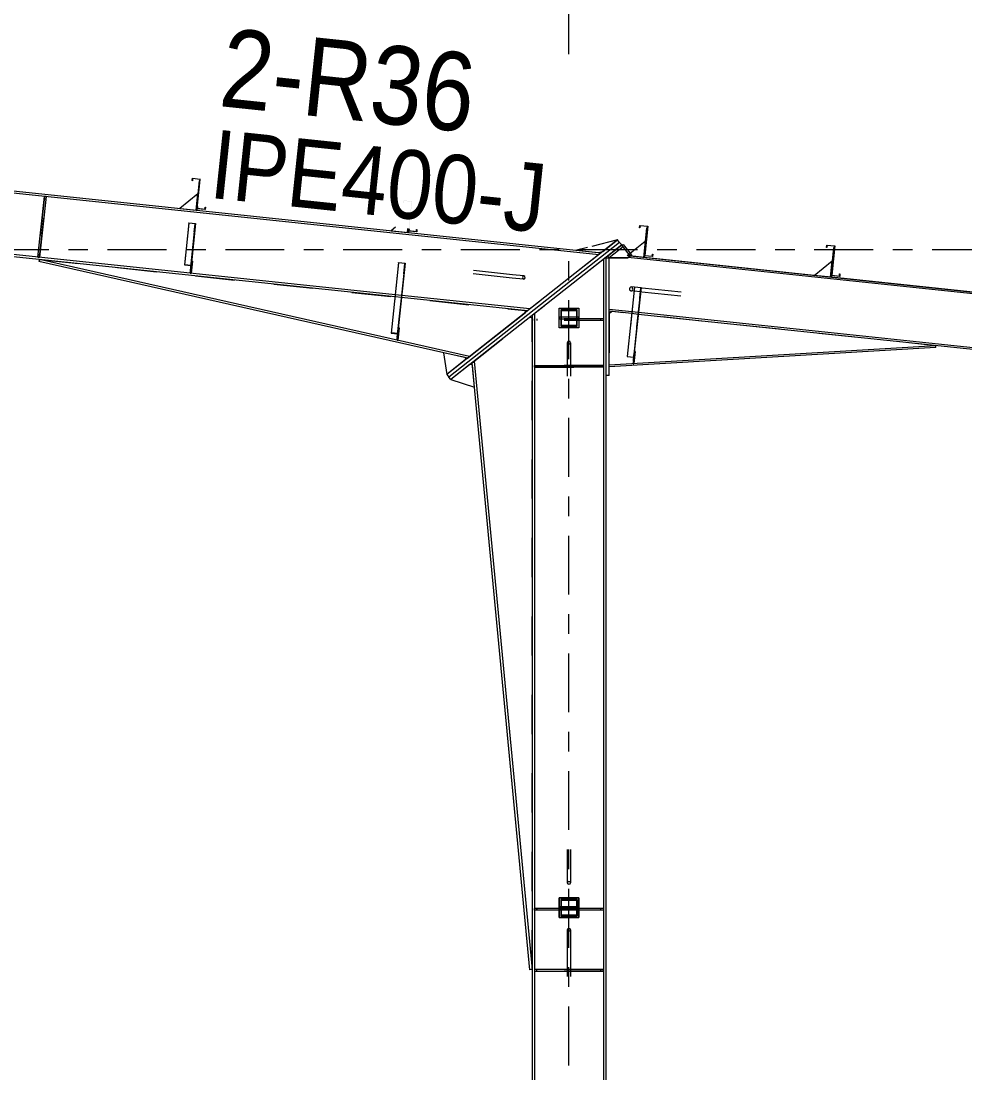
# Model space of a CAD drawing. Header units: millimetres. Extents: x -94 to 729, y -75 to 499.
# Drawn here: x 355.1 to 403.2, y 391.5 to 445.1 of the extents above; entities that cross this region are included whole.
import ezdxf

# ---------------------------------------------------------------- set-up
doc = ezdxf.new("R2010")
doc.units = ezdxf.units.MM
for name, pattern in [('XKITLINE00', [0]), ('XKITLINE02', [4, 2, -2]), ('XKITLINE03', [6, 3, -1, 1, -1])]:
    doc.linetypes.add(name, pattern=pattern)
for name, color, linetype, lineweight in [('Part', 2, 'Continuous', 0), ('PartMark', 7, 'Continuous', 0), ('S-grid', 1, 'Continuous', 0)]:
    doc.layers.add(name, color=color, linetype=linetype, lineweight=lineweight)
doc.styles.add('ARIAL', font='ARIAL.TTF')

# ---------------------------------------------------------------- blocks, each defined once
blk = doc.blocks.new('*A483')
at = {"layer": 'Part'}
blk.add_hatch(color=3, dxfattribs=at).paths.add_polyline_path([(374.327, 432.783), (374.33, 432.81), (374.662, 432.775), (374.604, 432.227), (374.587, 432.229), (374.642, 432.75)], flags=17)
blk = doc.blocks.new('*A484')
at = {"layer": 'Part'}
blk.add_hatch(color=3, dxfattribs=at).paths.add_polyline_path([(363.647, 434.801), (363.649, 434.822), (363.98, 434.787), (363.936, 434.367), (363.919, 434.368), (363.962, 434.767)], flags=17)
blk = doc.blocks.new('*A485')
at = {"layer": 'Part'}
blk.add_hatch(color=3, dxfattribs=at).paths.add_polyline_path([(386.347, 431.54), (386.349, 431.567), (386.681, 431.532), (386.623, 430.988), (386.607, 430.99), (386.661, 431.507)], flags=17)
blk = doc.blocks.new('*A508')
at = {"layer": 'Part'}
h = blk.add_hatch(color=3, dxfattribs=at)
h.paths.add_polyline_path([(382.586, 399.509), (382.586, 400.342), (383.42, 400.342), (383.42, 399.509)], flags=17)
h.paths.add_polyline_path([(382.62, 400.309), (382.62, 399.542), (383.386, 399.542), (383.386, 400.309)])
blk = doc.blocks.new('*A514')
at = {"layer": 'Part'}
blk.add_hatch(color=3, dxfattribs=at).paths.add_polyline_path([(396.782, 432.112), (396.794, 432.222), (396.809, 432.22), (396.796, 432.096), (396.381, 432.14), (396.539, 433.633), (396.154, 433.673), (396.143, 433.564), (396.128, 433.566), (396.141, 433.69), (396.555, 433.646), (396.398, 432.153)], flags=17)
blk = doc.blocks.new('*A515')
at = {"layer": 'Part'}
blk.add_hatch(color=3, dxfattribs=at).paths.add_polyline_path([(375.235, 434.385), (375.247, 434.494), (375.262, 434.493), (375.249, 434.369), (374.834, 434.412), (374.992, 435.906), (374.607, 435.946), (374.596, 435.837), (374.581, 435.838), (374.594, 435.963), (375.008, 435.919), (374.851, 434.426)], flags=17)
blk = doc.blocks.new('*A516')
at = {"layer": 'Part'}
blk.add_hatch(color=3, dxfattribs=at).paths.add_polyline_path([(375.235, 434.385), (375.247, 434.494), (375.262, 434.493), (375.249, 434.369), (374.834, 434.412), (374.992, 435.906), (374.607, 435.946), (374.596, 435.837), (374.581, 435.838), (374.594, 435.963), (375.008, 435.919), (374.851, 434.426)], flags=17)
blk = doc.blocks.new('*A517')
at = {"layer": 'Part'}
blk.add_hatch(color=3, dxfattribs=at).paths.add_polyline_path([(364.462, 435.521), (364.473, 435.631), (364.488, 435.629), (364.475, 435.505), (364.061, 435.549), (364.218, 437.042), (363.834, 437.083), (363.822, 436.973), (363.807, 436.975), (363.82, 437.099), (364.235, 437.055), (364.077, 435.562)], flags=17)
blk = doc.blocks.new('*A518')
at = {"layer": 'Part'}
blk.add_hatch(color=3, dxfattribs=at).paths.add_polyline_path([(364.462, 435.521), (364.473, 435.631), (364.488, 435.629), (364.475, 435.505), (364.061, 435.549), (364.218, 437.042), (363.834, 437.083), (363.822, 436.973), (363.807, 436.975), (363.82, 437.099), (364.235, 437.055), (364.077, 435.562)], flags=17)
blk = doc.blocks.new('*A519')
at = {"layer": 'Part'}
blk.add_hatch(color=3, dxfattribs=at).paths.add_polyline_path([(387.252, 433.118), (387.264, 433.227), (387.278, 433.225), (387.265, 433.101), (386.851, 433.145), (387.008, 434.638), (386.624, 434.679), (386.612, 434.569), (386.597, 434.571), (386.611, 434.695), (387.025, 434.652), (386.867, 433.158)], flags=17)
blk = doc.blocks.new('*A520')
at = {"layer": 'Part'}
blk.add_hatch(color=3, dxfattribs=at).paths.add_polyline_path([(387.252, 433.118), (387.264, 433.227), (387.278, 433.225), (387.265, 433.101), (386.851, 433.145), (387.008, 434.638), (386.624, 434.679), (386.612, 434.569), (386.597, 434.571), (386.611, 434.695), (387.025, 434.652), (386.867, 433.158)], flags=17)
blk = doc.blocks.new('*A523')
at = {"layer": 'Part'}
blk.add_hatch(color=3, dxfattribs=at).paths.add_polyline_path([(396.782, 432.112), (396.794, 432.222), (396.809, 432.22), (396.796, 432.096), (396.381, 432.14), (396.539, 433.633), (396.154, 433.673), (396.143, 433.564), (396.128, 433.566), (396.141, 433.69), (396.555, 433.646), (396.398, 432.153)], flags=17)
blk = doc.blocks.new('*A1759')
at = {"layer": 'S-grid', "color": 1, "linetype": 'XKITLINE03', "lineweight": 0}
blk.add_line((-54.497, 433.467), (464.656, 433.467), dxfattribs=at)
blk = doc.blocks.new('*A2106')
at = {"layer": 'Part', "color": 7, "linetype": 'XKITLINE02', "lineweight": 0}
for p, q in [((385.061, 430.317), (385.061, 433.041)), ((385.061, 433.041), (386.012, 433.041)), ((386.029, 433.055), (386.012, 433.041)), ((386.029, 433.055), (386.13, 433.137)), ((386.842, 433.062), (386.13, 433.137)), ((386.13, 433.137), (386.13, 433.137)), ((396.373, 432.057), (395.503, 432.148)), ((386.536, 430.161), (386.205, 430.196)), ((386.546, 430.252), (386.214, 430.287))]:
    blk.add_line(p, q, dxfattribs=at)
at = {"layer": 'Part', "color": 2, "linetype": 'XKITLINE00', "lineweight": 0}
for p, q in [((386.029, 433.055), (386.13, 433.137)), ((484.334, 422.687), (386.029, 433.055)), ((386.13, 433.137), (484.344, 422.778)), ((395.503, 432.148), (386.842, 433.062)), ((406.276, 431.012), (396.373, 432.057)), ((386.214, 430.287), (385.061, 430.409)), ((386.205, 430.196), (385.061, 430.317)), ((484.038, 419.877), (386.536, 430.161)), ((484.048, 419.968), (386.546, 430.252))]:
    blk.add_line(p, q, dxfattribs=at)
blk = doc.blocks.new('*A2141')
at = {"layer": 'S-grid', "color": 1, "linetype": 'XKITLINE03', "lineweight": 0}
for p, q in [((383.003, 443.422), (383.003, 475.187)), ((383.003, 337.879), (383.003, 433.668))]:
    blk.add_line(p, q, dxfattribs=at)
blk = doc.blocks.new('*A2143')
at = {"layer": 'Part', "color": 2, "linetype": 'XKITLINE00', "lineweight": 0}
for p, q in [((384.519, 433.198), (285.54, 443.638)), ((285.551, 443.746), (384.641, 433.294)), ((374.156, 431.157), (288.299, 440.213)), ((374.144, 431.049), (288.287, 440.105)), ((381.012, 430.434), (374.487, 431.122)), ((380.891, 430.338), (374.476, 431.014))]:
    blk.add_line(p, q, dxfattribs=at)
at = {"layer": 'Part', "color": 7, "linetype": 'XKITLINE02', "lineweight": 0}
for p, q in [((384.641, 433.294), (380.891, 430.338)), ((374.487, 431.122), (374.156, 431.157)), ((374.476, 431.014), (374.144, 431.049))]:
    blk.add_line(p, q, dxfattribs=at)
blk = doc.blocks.new('*A2144')
at = {"layer": 'Part', "color": 7, "linetype": 'XKITLINE02', "lineweight": 0}
for p, q in [((384.878, 433.057), (381.128, 430.101)), ((381.245, 399.884), (381.245, 399.8)), ((384.761, 399.884), (384.761, 399.8))]:
    blk.add_line(p, q, dxfattribs=at)
at = {"layer": 'Part', "color": 2, "linetype": 'XKITLINE00', "lineweight": 0}
for p, q in [((384.761, 432.965), (384.761, 399.884)), ((384.878, 433.057), (384.878, 358.425)), ((381.128, 430.101), (381.128, 358.425)), ((381.245, 430.193), (381.245, 399.884)), ((381.245, 399.8), (381.245, 358.425)), ((384.761, 399.8), (384.761, 358.425))]:
    blk.add_line(p, q, dxfattribs=at)
blk = doc.blocks.new('*A2145')
at = {"layer": 'Part', "color": 7, "linetype": 'XKITLINE02', "lineweight": 0}
for p, q in [((378.074, 427.693), (381.031, 430.024)), ((381.031, 430.024), (381.128, 429.978)), ((381.128, 396.767), (381.128, 429.978)), ((381.128, 429.978), (381.128, 429.978)), ((381.128, 396.767), (381.128, 429.978)), ((381.128, 429.978), (381.128, 429.978))]:
    blk.add_line(p, q, dxfattribs=at)
at = {"layer": 'Part', "color": 2, "linetype": 'XKITLINE00', "lineweight": 0}
for p, q in [((381.128, 429.978), (381.031, 430.024)), ((381.012, 396.756), (378.074, 427.693)), ((378.183, 427.779), (381.128, 396.767)), ((381.128, 396.767), (381.012, 396.756))]:
    blk.add_line(p, q, dxfattribs=at)
blk = doc.blocks.new('*A2146')
at = {"layer": 'Part', "color": 7, "linetype": 'XKITLINE02', "lineweight": 0}
for p, q in [((384.761, 399.884), (381.245, 399.884)), ((381.245, 399.8), (381.245, 399.884)), ((384.761, 399.8), (381.245, 399.8)), ((381.37, 399.884), (381.37, 399.8)), ((384.636, 399.8), (384.636, 399.884)), ((384.761, 399.884), (384.761, 399.8))]:
    blk.add_line(p, q, dxfattribs=at)
blk = doc.blocks.new('*A2147')
at = {"layer": 'Part', "color": 7, "linetype": 'XKITLINE02', "lineweight": 0}
for p, q in [((382.503, 399.967), (382.503, 399.884)), ((383.503, 399.967), (382.503, 399.967)), ((382.503, 399.884), (383.503, 399.884)), ((383.503, 399.884), (383.503, 399.967))]:
    blk.add_line(p, q, dxfattribs=at)
blk = doc.blocks.new('*A2148')
at = {"layer": 'Part', "color": 7, "linetype": 'XKITLINE02', "lineweight": 0}
for p, q in [((382.503, 400.425), (383.503, 400.425)), ((382.503, 399.425), (382.503, 400.425)), ((383.503, 400.425), (383.503, 399.425)), ((383.503, 399.425), (382.503, 399.425))]:
    blk.add_line(p, q, dxfattribs=at)
blk = doc.blocks.new('*A2149')
at = {"layer": 'Part', "color": 7, "linetype": 'XKITLINE02', "lineweight": 0}
for p, q in [((383.42, 430.394), (382.586, 430.394)), ((382.586, 430.394), (382.586, 429.56)), ((382.62, 429.594), (382.62, 430.36)), ((382.62, 430.36), (383.386, 430.36)), ((383.386, 430.36), (383.386, 429.594)), ((383.42, 429.56), (383.42, 430.394)), ((382.586, 429.56), (383.42, 429.56)), ((383.386, 429.594), (382.62, 429.594))]:
    blk.add_line(p, q, dxfattribs=at)
blk = doc.blocks.new('*A2150')
at = {"layer": 'Part', "color": 2, "linetype": 'XKITLINE00', "lineweight": 0}
for p, q in [((385.182, 430.304), (385.061, 430.195)), ((401.694, 428.563), (385.061, 427.575)), ((401.699, 428.471), (385.061, 427.484)), ((401.699, 428.471), (401.694, 428.563))]:
    blk.add_line(p, q, dxfattribs=at)
at = {"layer": 'Part', "color": 7, "linetype": 'XKITLINE02', "lineweight": 0}
for p, q in [((385.061, 430.195), (385.061, 427.484)), ((401.694, 428.563), (385.182, 430.304))]:
    blk.add_line(p, q, dxfattribs=at)
blk = doc.blocks.new('*A2151')
at = {"layer": 'Part', "color": 2, "linetype": 'XKITLINE00', "lineweight": 0}
for p, q in [((356.029, 432.96), (356.005, 432.855)), ((377.836, 427.93), (356.005, 432.855)), ((377.946, 428.016), (356.029, 432.96)), ((377.946, 428.016), (380.793, 430.263)), ((380.767, 430.351), (380.794, 430.262)), ((380.793, 430.263), (380.767, 430.351)), ((380.794, 430.262), (380.793, 430.263))]:
    blk.add_line(p, q, dxfattribs=at)
at = {"layer": 'Part', "color": 7, "linetype": 'XKITLINE02', "lineweight": 0}
for p, q in [((356.029, 432.96), (380.767, 430.351)), ((377.836, 427.93), (380.794, 430.262))]:
    blk.add_line(p, q, dxfattribs=at)
blk = doc.blocks.new('*A2152')
at = {"layer": 'Part', "color": 2, "linetype": 'XKITLINE00', "lineweight": 0}
for p, q in [((374.805, 434.533), (374.784, 434.334)), ((374.834, 434.412), (374.826, 434.329))]:
    blk.add_line(p, q, dxfattribs=at)
at = {"layer": 'Part', "color": 7, "linetype": 'XKITLINE02', "lineweight": 0}
for p, q in [((374.826, 434.329), (374.784, 434.334)), ((374.834, 434.412), (374.847, 434.528))]:
    blk.add_line(p, q, dxfattribs=at)
blk = doc.blocks.new('*A2153')
at = {"layer": 'Part', "color": 2, "linetype": 'XKITLINE00', "lineweight": 0}
for p, q in [((374.355, 429.468), (374.289, 428.846)), ((374.313, 429.472), (374.355, 429.468)), ((374.248, 428.85), (374.292, 429.269)), ((374.289, 428.846), (374.248, 428.85))]:
    blk.add_line(p, q, dxfattribs=at)
at = {"layer": 'Part', "color": 7, "linetype": 'XKITLINE02', "lineweight": 0}
for p, q in [((374.292, 429.269), (374.313, 429.472)), ((374.261, 428.975), (374.302, 428.97))]:
    blk.add_line(p, q, dxfattribs=at)
blk = doc.blocks.new('*A2154')
at = {"layer": 'Part', "color": 2, "linetype": 'XKITLINE00', "lineweight": 0}
blk.add_line((374.175, 434.599), (373.955, 434.421), dxfattribs=at)
at = {"layer": 'Part', "color": 7, "linetype": 'XKITLINE02', "lineweight": 0}
for p, q in [((373.955, 434.421), (374.784, 434.334)), ((374.784, 434.334), (374.805, 434.533))]:
    blk.add_line(p, q, dxfattribs=at)
blk = doc.blocks.new('*A2155')
at = {"layer": 'Part', "color": 7, "linetype": 'XKITLINE02', "lineweight": 0}
for p, q in [((374.313, 429.472), (374.248, 428.85)), ((374.289, 428.846), (374.355, 429.468)), ((374.355, 429.468), (374.313, 429.472)), ((374.261, 428.975), (374.302, 428.97)), ((374.248, 428.85), (374.289, 428.846))]:
    blk.add_line(p, q, dxfattribs=at)
blk = doc.blocks.new('*A2156')
at = {"layer": 'Part', "color": 7, "linetype": 'XKITLINE02', "lineweight": 0}
for p, q in [((374.33, 432.81), (373.95, 429.208)), ((374.642, 432.75), (374.245, 428.985)), ((374.262, 428.983), (374.662, 432.775)), ((373.95, 429.208), (374.265, 429.175)), ((373.951, 429.218), (374.283, 429.183)), ((374.245, 428.985), (374.262, 428.983))]:
    blk.add_line(p, q, dxfattribs=at)
blk = doc.blocks.new('*A2157')
at = {"layer": 'Part', "color": 2, "linetype": 'XKITLINE00', "lineweight": 0}
for p, q in [((374.327, 432.783), (373.95, 429.208)), ((374.662, 432.775), (374.292, 429.269)), ((374.327, 432.783), (374.33, 432.81)), ((374.642, 432.75), (374.327, 432.783)), ((374.33, 432.81), (374.662, 432.775)), ((374.587, 432.229), (374.642, 432.75)), ((374.587, 432.229), (374.245, 428.985)), ((374.587, 432.229), (374.604, 432.227)), ((373.95, 429.208), (374.265, 429.175)), ((374.245, 428.985), (374.262, 428.983))]:
    blk.add_line(p, q, dxfattribs=at)
at = {"layer": 'Part', "color": 7, "linetype": 'XKITLINE02', "lineweight": 0}
for p, q in [((374.283, 429.183), (373.951, 429.218)), ((374.292, 429.269), (374.262, 428.983))]:
    blk.add_line(p, q, dxfattribs=at)
blk = doc.blocks.new('*A2158')
at = {"layer": 'Part', "color": 2, "linetype": 'XKITLINE00', "lineweight": 0}
blk.add_line((364.098, 436.299), (363.182, 435.558), dxfattribs=at)
at = {"layer": 'Part', "color": 7, "linetype": 'XKITLINE02', "lineweight": 0}
for p, q in [((364.011, 435.47), (364.098, 436.299)), ((363.182, 435.558), (364.011, 435.47))]:
    blk.add_line(p, q, dxfattribs=at)
blk = doc.blocks.new('*A2159')
at = {"layer": 'Part', "color": 7, "linetype": 'XKITLINE02', "lineweight": 0}
for p, q in [((363.752, 432.62), (363.779, 432.88)), ((363.755, 432.254), (363.714, 432.259)), ((363.727, 432.383), (363.768, 432.378))]:
    blk.add_line(p, q, dxfattribs=at)
at = {"layer": 'Part', "color": 2, "linetype": 'XKITLINE00', "lineweight": 0}
for p, q in [((363.821, 432.876), (363.755, 432.254)), ((363.779, 432.88), (363.821, 432.876)), ((363.714, 432.259), (363.752, 432.62))]:
    blk.add_line(p, q, dxfattribs=at)
blk = doc.blocks.new('*A2160')
at = {"layer": 'Part', "color": 2, "linetype": 'XKITLINE00', "lineweight": 0}
for p, q in [((364.168, 436.962), (364.011, 435.47)), ((364.209, 436.957), (364.168, 436.962)), ((364.061, 435.549), (364.052, 435.466))]:
    blk.add_line(p, q, dxfattribs=at)
at = {"layer": 'Part', "color": 7, "linetype": 'XKITLINE02', "lineweight": 0}
for p, q in [((364.061, 435.549), (364.209, 436.957)), ((364.052, 435.466), (364.011, 435.47))]:
    blk.add_line(p, q, dxfattribs=at)
blk = doc.blocks.new('*A2161')
at = {"layer": 'Part', "color": 7, "linetype": 'XKITLINE02', "lineweight": 0}
for p, q in [((363.779, 432.88), (363.714, 432.259)), ((363.755, 432.254), (363.821, 432.876)), ((363.821, 432.876), (363.779, 432.88)), ((363.714, 432.259), (363.755, 432.254)), ((363.727, 432.383), (363.768, 432.378))]:
    blk.add_line(p, q, dxfattribs=at)
blk = doc.blocks.new('*A2162')
at = {"layer": 'Part', "color": 7, "linetype": 'XKITLINE02', "lineweight": 0}
for p, q in [((363.649, 434.822), (363.423, 432.682)), ((363.962, 434.767), (363.712, 432.4)), ((363.728, 432.398), (363.98, 434.787)), ((363.423, 432.682), (363.738, 432.649)), ((363.425, 432.695), (363.756, 432.66)), ((363.712, 432.4), (363.728, 432.398))]:
    blk.add_line(p, q, dxfattribs=at)
blk = doc.blocks.new('*A2163')
at = {"layer": 'Part', "color": 2, "linetype": 'XKITLINE00', "lineweight": 0}
for p, q in [((363.647, 434.801), (363.423, 432.682)), ((363.647, 434.801), (363.649, 434.822)), ((363.962, 434.767), (363.647, 434.801)), ((363.649, 434.822), (363.98, 434.787)), ((363.919, 434.368), (363.712, 432.4)), ((363.98, 434.787), (363.752, 432.62)), ((363.919, 434.368), (363.962, 434.767)), ((363.919, 434.368), (363.936, 434.367)), ((363.423, 432.682), (363.738, 432.649)), ((363.712, 432.4), (363.728, 432.398))]:
    blk.add_line(p, q, dxfattribs=at)
at = {"layer": 'Part', "color": 7, "linetype": 'XKITLINE02', "lineweight": 0}
for p, q in [((363.425, 432.695), (363.756, 432.66)), ((363.728, 432.398), (363.752, 432.62))]:
    blk.add_line(p, q, dxfattribs=at)
blk = doc.blocks.new('*A2164')
at = {"layer": 'Part', "color": 7, "linetype": 'XKITLINE02', "lineweight": 0}
for p, q in [((377.976, 427.616), (376.987, 426.836)), ((378.192, 426.449), (378.086, 427.569))]:
    blk.add_line(p, q, dxfattribs=at)
at = {"layer": 'Part', "color": 2, "linetype": 'XKITLINE00', "lineweight": 0}
for p, q in [((378.086, 427.569), (377.976, 427.616)), ((376.987, 426.836), (378.192, 426.449))]:
    blk.add_line(p, q, dxfattribs=at)
blk = doc.blocks.new('*A2165')
at = {"layer": 'Part', "color": 2, "linetype": 'XKITLINE00', "lineweight": 0}
for p, q in [((376.617, 428.205), (376.781, 427.098)), ((377.714, 427.957), (377.738, 427.852))]:
    blk.add_line(p, q, dxfattribs=at)
at = {"layer": 'Part', "color": 7, "linetype": 'XKITLINE02', "lineweight": 0}
for p, q in [((377.714, 427.957), (376.617, 428.205)), ((377.738, 427.852), (376.781, 427.098))]:
    blk.add_line(p, q, dxfattribs=at)
blk = doc.blocks.new('*A2166')
at = {"layer": 'Part', "color": 2, "linetype": 'XKITLINE00', "lineweight": 0}
for p, q in [((385.485, 433.96), (376.781, 427.098)), ((385.588, 433.829), (376.884, 426.967)), ((385.588, 433.829), (385.485, 433.96)), ((376.781, 427.098), (376.884, 426.967))]:
    blk.add_line(p, q, dxfattribs=at)
blk = doc.blocks.new('*A2167')
at = {"layer": 'Part', "color": 2, "linetype": 'XKITLINE00', "lineweight": 0}
for p, q in [((385.588, 433.829), (376.884, 426.967)), ((385.691, 433.698), (385.588, 433.829)), ((385.691, 433.698), (376.987, 426.836)), ((376.987, 426.836), (376.884, 426.967))]:
    blk.add_line(p, q, dxfattribs=at)
blk = doc.blocks.new('*A2168')
at = {"layer": 'Part', "color": 7, "linetype": 'XKITLINE02', "lineweight": 0}
for p, q in [((386.337, 428.269), (386.271, 427.647)), ((386.313, 427.643), (386.378, 428.264)), ((386.378, 428.264), (386.337, 428.269)), ((386.271, 427.647), (386.313, 427.643)), ((386.284, 427.772), (386.326, 427.767))]:
    blk.add_line(p, q, dxfattribs=at)
blk = doc.blocks.new('*A2169')
at = {"layer": 'Part', "color": 2, "linetype": 'XKITLINE00', "lineweight": 0}
for p, q in [((384.895, 427.041), (384.895, 433.041)), ((384.895, 433.041), (385.045, 433.041)), ((385.061, 433.041), (385.046, 433.041)), ((385.061, 427.041), (385.061, 433.041)), ((385.061, 427.041), (384.895, 427.041))]:
    blk.add_line(p, q, dxfattribs=at)
at = {"layer": 'Part', "color": 7, "linetype": 'XKITLINE02', "lineweight": 0}
for p, q in [((385.046, 433.041), (385.045, 433.041)), ((385.045, 433.041), (385.061, 433.041))]:
    blk.add_line(p, q, dxfattribs=at)
blk = doc.blocks.new('*A2170')
at = {"layer": 'Part', "color": 7, "linetype": 'XKITLINE02', "lineweight": 0}
for p, q in [((384.761, 427.556), (381.245, 427.556)), ((381.245, 427.473), (381.245, 427.556)), ((381.245, 427.473), (384.761, 427.473)), ((381.37, 427.473), (381.37, 427.556)), ((384.636, 427.473), (384.636, 427.556)), ((384.761, 427.473), (384.761, 427.556))]:
    blk.add_line(p, q, dxfattribs=at)
blk = doc.blocks.new('*A2171')
at = {"layer": 'Part', "color": 2, "linetype": 'XKITLINE00', "lineweight": 0}
for p, q in [((381.245, 427.556), (384.761, 427.556)), ((384.761, 427.473), (381.245, 427.473))]:
    blk.add_line(p, q, dxfattribs=at)
at = {"layer": 'Part', "color": 7, "linetype": 'XKITLINE02', "lineweight": 0}
for p, q in [((381.245, 427.473), (381.245, 427.556)), ((381.37, 427.473), (381.37, 427.556)), ((384.636, 427.473), (384.636, 427.556)), ((384.761, 427.556), (384.761, 427.473))]:
    blk.add_line(p, q, dxfattribs=at)
blk = doc.blocks.new('*A2172')
at = {"layer": 'Part', "color": 7, "linetype": 'XKITLINE02', "lineweight": 0}
for p, q in [((382.503, 430.477), (383.503, 430.477)), ((382.503, 429.477), (382.503, 430.477)), ((383.503, 430.477), (383.503, 429.477)), ((383.503, 429.477), (382.503, 429.477))]:
    blk.add_line(p, q, dxfattribs=at)
blk = doc.blocks.new('*A2173')
at = {"layer": 'Part', "color": 7, "linetype": 'XKITLINE02', "lineweight": 0}
for p, q in [((382.503, 430.019), (382.503, 429.935)), ((383.503, 430.019), (382.503, 430.019)), ((383.503, 429.935), (383.503, 430.019)), ((382.503, 429.935), (383.503, 429.935))]:
    blk.add_line(p, q, dxfattribs=at)
blk = doc.blocks.new('*A2174')
at = {"layer": 'Part', "color": 7, "linetype": 'XKITLINE02', "lineweight": 0}
for p, q in [((384.761, 429.935), (381.245, 429.935)), ((381.245, 429.852), (381.245, 429.935)), ((384.761, 429.852), (381.245, 429.852)), ((381.37, 429.935), (381.37, 429.852)), ((384.636, 429.852), (384.636, 429.935)), ((384.761, 429.935), (384.761, 429.852))]:
    blk.add_line(p, q, dxfattribs=at)
blk = doc.blocks.new('*A2175')
at = {"layer": 'Part', "color": 2, "linetype": 'XKITLINE00', "lineweight": 0}
for p, q in [((385.485, 433.96), (384.173, 433.624)), ((383.954, 433.568), (383.397, 433.425)), ((384.516, 433.307), (384.739, 433.372))]:
    blk.add_line(p, q, dxfattribs=at)
at = {"layer": 'Part', "color": 7, "linetype": 'XKITLINE02', "lineweight": 0}
for p, q in [((384.739, 433.372), (385.485, 433.96)), ((383.397, 433.425), (384.516, 433.307))]:
    blk.add_line(p, q, dxfattribs=at)
blk = doc.blocks.new('*A2176')
at = {"layer": 'Part', "color": 2, "linetype": 'XKITLINE00', "lineweight": 0}
for p, q in [((386.347, 431.54), (385.974, 428.007)), ((386.681, 431.532), (386.315, 428.064)), ((386.347, 431.54), (386.349, 431.567)), ((386.661, 431.507), (386.347, 431.54)), ((386.349, 431.567), (386.681, 431.532)), ((386.607, 430.99), (386.661, 431.507)), ((386.607, 430.99), (386.269, 427.781)), ((386.607, 430.99), (386.623, 430.988)), ((385.974, 428.007), (386.289, 427.973)), ((386.269, 427.781), (386.285, 427.78))]:
    blk.add_line(p, q, dxfattribs=at)
at = {"layer": 'Part', "color": 7, "linetype": 'XKITLINE02', "lineweight": 0}
for p, q in [((385.975, 428.017), (386.306, 427.982)), ((386.285, 427.78), (386.315, 428.064))]:
    blk.add_line(p, q, dxfattribs=at)
blk = doc.blocks.new('*A2177')
at = {"layer": 'Part', "color": 2, "linetype": 'XKITLINE00', "lineweight": 0}
for p, q in [((386.958, 434.558), (386.801, 433.066)), ((387, 434.554), (386.958, 434.558)), ((386.842, 433.062), (386.801, 433.066)), ((386.851, 433.145), (386.842, 433.062))]:
    blk.add_line(p, q, dxfattribs=at)
at = {"layer": 'Part', "color": 7, "linetype": 'XKITLINE02', "lineweight": 0}
blk.add_line((386.851, 433.145), (387, 434.554), dxfattribs=at)
blk = doc.blocks.new('*A2178')
at = {"layer": 'Part', "color": 2, "linetype": 'XKITLINE00', "lineweight": 0}
for p, q in [((386.125, 433.277), (386.888, 433.895)), ((386.801, 433.066), (386.13, 433.137))]:
    blk.add_line(p, q, dxfattribs=at)
at = {"layer": 'Part', "color": 7, "linetype": 'XKITLINE02', "lineweight": 0}
for p, q in [((386.888, 433.895), (386.801, 433.066)), ((385.972, 433.154), (386.125, 433.277)), ((386.13, 433.137), (385.972, 433.154))]:
    blk.add_line(p, q, dxfattribs=at)
blk = doc.blocks.new('*A2179')
at = {"layer": 'Part', "color": 2, "linetype": 'XKITLINE00', "lineweight": 0}
for p, q in [((386.315, 428.064), (386.271, 427.647)), ((386.378, 428.264), (386.313, 427.65)), ((386.337, 428.269), (386.378, 428.264))]:
    blk.add_line(p, q, dxfattribs=at)
at = {"layer": 'Part', "color": 7, "linetype": 'XKITLINE02', "lineweight": 0}
for p, q in [((386.315, 428.064), (386.337, 428.269)), ((386.313, 427.643), (386.271, 427.647)), ((386.284, 427.772), (386.326, 427.767)), ((386.313, 427.65), (386.313, 427.643))]:
    blk.add_line(p, q, dxfattribs=at)
blk = doc.blocks.new('*A2180')
at = {"layer": 'Part', "color": 7, "linetype": 'XKITLINE02', "lineweight": 0}
for p, q in [((386.349, 431.567), (385.974, 428.007)), ((386.661, 431.507), (386.269, 427.781)), ((386.285, 427.78), (386.681, 431.532)), ((385.974, 428.007), (386.289, 427.973)), ((385.975, 428.017), (386.306, 427.982)), ((386.269, 427.781), (386.285, 427.78))]:
    blk.add_line(p, q, dxfattribs=at)
blk = doc.blocks.new('*A2181')
at = {"layer": 'Part', "color": 2, "linetype": 'XKITLINE00', "lineweight": 0}
for p, q in [((385.699, 433.684), (384.983, 433.12)), ((385.76, 433.605), (385.045, 433.041)), ((385.76, 433.605), (385.699, 433.684)), ((385.045, 433.041), (384.983, 433.12))]:
    blk.add_line(p, q, dxfattribs=at)
blk = doc.blocks.new('*A2182')
at = {"layer": 'Part', "color": 2, "linetype": 'XKITLINE00', "lineweight": 0}
for p, q in [((385.709, 433.67), (385.774, 433.722)), ((386.13, 433.137), (385.76, 433.605)), ((385.774, 433.722), (386.195, 433.188)), ((386.195, 433.188), (386.13, 433.137))]:
    blk.add_line(p, q, dxfattribs=at)
at = {"layer": 'Part', "color": 7, "linetype": 'XKITLINE02', "lineweight": 0}
blk.add_line((385.76, 433.605), (385.709, 433.67), dxfattribs=at)
blk = doc.blocks.new('*A2183')
at = {"layer": 'Part', "color": 7, "linetype": 'XKITLINE02', "lineweight": 0}
for p, q in [((385.76, 433.605), (385.045, 433.041)), ((386.13, 433.137), (385.76, 433.605)), ((385.061, 433.041), (385.045, 433.041)), ((386.13, 433.137), (386.029, 433.055))]:
    blk.add_line(p, q, dxfattribs=at)
at = {"layer": 'Part', "color": 2, "linetype": 'XKITLINE00', "lineweight": 0}
for p, q in [((386.012, 433.041), (385.061, 433.041)), ((386.029, 433.055), (386.012, 433.041))]:
    blk.add_line(p, q, dxfattribs=at)
blk = doc.blocks.new('*A2187')
at = {"layer": 'Part', "color": 2, "linetype": 'XKITLINE00', "lineweight": 0}
for p, q in [((396.489, 433.553), (396.331, 432.061)), ((396.53, 433.548), (396.489, 433.553)), ((396.373, 432.057), (396.331, 432.061)), ((396.381, 432.14), (396.373, 432.057))]:
    blk.add_line(p, q, dxfattribs=at)
at = {"layer": 'Part', "color": 7, "linetype": 'XKITLINE02', "lineweight": 0}
blk.add_line((396.381, 432.14), (396.53, 433.548), dxfattribs=at)
blk = doc.blocks.new('*A2188')
at = {"layer": 'Part', "color": 2, "linetype": 'XKITLINE00', "lineweight": 0}
for p, q in [((395.503, 432.148), (396.419, 432.89)), ((396.331, 432.061), (395.503, 432.148))]:
    blk.add_line(p, q, dxfattribs=at)
at = {"layer": 'Part', "color": 7, "linetype": 'XKITLINE02', "lineweight": 0}
blk.add_line((396.331, 432.061), (396.419, 432.89), dxfattribs=at)
blk = doc.blocks.new('*A2259')
at = {"layer": 'Part', "color": 2, "linetype": 'XKITLINE00', "lineweight": 0}
for p, q in [((382.944, 398.842), (382.92, 398.793)), ((382.92, 398.793), (382.92, 398.282)), ((382.92, 398.793), (382.944, 398.743)), ((383.003, 398.863), (382.944, 398.842)), ((382.944, 398.743), (383.003, 398.722)), ((383.062, 398.842), (383.003, 398.863)), ((383.003, 398.722), (383.062, 398.743)), ((383.086, 398.793), (383.062, 398.842)), ((383.062, 398.743), (383.086, 398.793)), ((383.086, 398.793), (383.086, 398.282))]:
    blk.add_line(p, q, dxfattribs=at)
at = {"layer": 'Part', "color": 7, "linetype": 'XKITLINE02', "lineweight": 0}
for p, q in [((382.92, 398.282), (382.92, 396.416)), ((383.086, 398.282), (383.086, 396.416))]:
    blk.add_line(p, q, dxfattribs=at)
blk = doc.blocks.new('*A2260')
at = {"layer": 'Part', "color": 7, "linetype": 'XKITLINE02', "lineweight": 0}
for p, q in [((382.92, 402.891), (382.92, 401.575)), ((383.086, 402.891), (383.086, 401.575))]:
    blk.add_line(p, q, dxfattribs=at)
at = {"layer": 'Part', "color": 2, "linetype": 'XKITLINE00', "lineweight": 0}
for p, q in [((382.92, 401.575), (382.92, 401.185)), ((382.944, 401.239), (382.92, 401.185)), ((382.92, 401.185), (382.944, 401.131)), ((383.003, 401.261), (382.944, 401.239)), ((382.944, 401.131), (383.003, 401.109)), ((383.062, 401.239), (383.003, 401.261)), ((383.003, 401.109), (383.062, 401.131)), ((383.086, 401.185), (383.062, 401.239)), ((383.062, 401.131), (383.086, 401.185)), ((383.086, 401.575), (383.086, 401.185))]:
    blk.add_line(p, q, dxfattribs=at)
blk = doc.blocks.new('*A2261')
at = {"layer": 'Part', "color": 7, "linetype": 'XKITLINE02', "lineweight": 0}
for p, q in [((383.42, 400.342), (382.586, 400.342)), ((382.586, 400.342), (382.586, 399.509)), ((382.62, 400.309), (383.386, 400.309)), ((382.62, 399.542), (382.62, 400.309)), ((383.386, 400.309), (383.386, 399.542)), ((383.42, 399.509), (383.42, 400.342)), ((382.586, 399.509), (383.42, 399.509)), ((383.386, 399.542), (382.62, 399.542))]:
    blk.add_line(p, q, dxfattribs=at)
blk = doc.blocks.new('*A2262')
at = {"layer": 'Part', "color": 2, "linetype": 'XKITLINE00', "lineweight": 0}
for p, q in [((382.586, 400.342), (382.586, 399.509)), ((382.586, 400.342), (383.42, 400.342)), ((382.62, 399.542), (382.62, 400.309)), ((382.62, 400.309), (383.386, 400.309)), ((383.386, 400.309), (383.386, 399.542)), ((383.42, 400.342), (383.42, 399.509)), ((383.42, 399.509), (382.586, 399.509)), ((383.386, 399.542), (382.62, 399.542))]:
    blk.add_line(p, q, dxfattribs=at)
blk = doc.blocks.new('*A2264')
at = {"layer": 'Part', "color": 7, "linetype": 'XKITLINE02', "lineweight": 0}
for p, q in [((384.761, 396.767), (381.245, 396.767)), ((381.245, 396.767), (381.245, 396.684)), ((381.37, 396.684), (381.37, 396.767)), ((384.636, 396.684), (384.636, 396.767)), ((384.761, 396.684), (384.761, 396.767)), ((384.761, 396.684), (381.245, 396.684))]:
    blk.add_line(p, q, dxfattribs=at)
blk = doc.blocks.new('*A2265')
at = {"layer": 'Part', "color": 2, "linetype": 'XKITLINE00', "lineweight": 0}
for p, q in [((384.761, 396.767), (381.245, 396.767)), ((381.245, 396.684), (384.761, 396.684))]:
    blk.add_line(p, q, dxfattribs=at)
at = {"layer": 'Part', "color": 7, "linetype": 'XKITLINE02', "lineweight": 0}
for p, q in [((381.245, 396.767), (381.245, 396.684)), ((381.37, 396.684), (381.37, 396.767)), ((384.636, 396.684), (384.636, 396.767)), ((384.761, 396.767), (384.761, 396.684))]:
    blk.add_line(p, q, dxfattribs=at)
blk = doc.blocks.new('*A2266')
at = {"layer": 'Part', "color": 2, "linetype": 'XKITLINE00', "lineweight": 0}
for p, q in [((382.503, 399.884), (381.245, 399.884)), ((381.245, 399.8), (381.245, 399.884)), ((382.503, 399.8), (381.245, 399.8)), ((384.761, 399.884), (383.503, 399.884)), ((384.761, 399.8), (383.503, 399.8)), ((384.761, 399.884), (384.761, 399.8))]:
    blk.add_line(p, q, dxfattribs=at)
at = {"layer": 'Part', "color": 7, "linetype": 'XKITLINE02', "lineweight": 0}
for p, q in [((381.37, 399.8), (381.37, 399.884)), ((383.503, 399.884), (382.503, 399.884)), ((383.503, 399.8), (382.503, 399.8)), ((384.636, 399.8), (384.636, 399.884))]:
    blk.add_line(p, q, dxfattribs=at)
blk = doc.blocks.new('*A2267')
at = {"layer": 'Part', "color": 7, "linetype": 'XKITLINE02', "lineweight": 0}
for p, q in [((382.503, 399.884), (382.503, 399.967)), ((382.503, 399.967), (383.503, 399.967)), ((383.503, 399.884), (382.503, 399.884)), ((383.503, 399.967), (383.503, 399.884))]:
    blk.add_line(p, q, dxfattribs=at)
blk = doc.blocks.new('*A2268')
at = {"layer": 'Part', "color": 2, "linetype": 'XKITLINE00', "lineweight": 0}
for p, q in [((383.503, 400.425), (382.503, 400.425)), ((382.503, 400.425), (382.503, 399.425)), ((383.503, 399.425), (383.503, 400.425)), ((382.503, 399.425), (383.503, 399.425))]:
    blk.add_line(p, q, dxfattribs=at)
blk = doc.blocks.new('*A2270')
at = {"layer": 'Part', "color": 7, "linetype": 'XKITLINE02', "lineweight": 0}
for p, q in [((380.119, 432.011), (377.896, 432.246)), ((380.136, 432.177), (377.914, 432.412))]:
    blk.add_line(p, q, dxfattribs=at)
at = {"layer": 'Part', "color": 2, "linetype": 'XKITLINE00', "lineweight": 0}
for p, q in [((380.712, 432.116), (380.136, 432.177)), ((380.694, 431.951), (380.119, 432.011)), ((380.662, 432.097), (380.637, 432.041)), ((380.637, 432.041), (380.65, 431.98)), ((380.65, 431.98), (380.694, 431.951)), ((380.712, 432.116), (380.662, 432.097)), ((380.694, 431.951), (380.744, 431.97)), ((380.756, 432.087), (380.712, 432.116)), ((380.744, 431.97), (380.769, 432.027)), ((380.769, 432.027), (380.756, 432.087))]:
    blk.add_line(p, q, dxfattribs=at)
blk = doc.blocks.new('*A2284')
at = {"layer": 'Part', "color": 2, "linetype": 'XKITLINE00', "lineweight": 0}
for p, q in [((355.957, 433.077), (356.284, 436.176)), ((356.367, 436.167), (356.04, 433.068))]:
    blk.add_line(p, q, dxfattribs=at)
at = {"layer": 'Part', "color": 7, "linetype": 'XKITLINE02', "lineweight": 0}
for p, q in [((356.271, 436.052), (356.354, 436.043)), ((356.367, 436.167), (356.284, 436.176)), ((356.04, 433.068), (355.957, 433.077)), ((356.053, 433.192), (355.97, 433.201))]:
    blk.add_line(p, q, dxfattribs=at)
blk = doc.blocks.new('*A2285')
at = {"layer": 'Part', "color": 7, "linetype": 'XKITLINE02', "lineweight": 0}
for p, q in [((356.284, 436.176), (355.957, 433.077)), ((356.04, 433.068), (356.367, 436.167)), ((356.271, 436.052), (356.354, 436.043)), ((356.367, 436.167), (356.284, 436.176)), ((355.957, 433.077), (356.04, 433.068)), ((355.97, 433.201), (356.053, 433.192))]:
    blk.add_line(p, q, dxfattribs=at)
blk = doc.blocks.new('*A2286')
at = {"layer": 'Part', "color": 2, "linetype": 'XKITLINE00', "lineweight": 0}
for p, q in [((386.102, 431.516), (386.085, 431.466)), ((386.085, 431.466), (386.091, 431.413)), ((386.091, 431.413), (386.118, 431.372)), ((386.137, 431.551), (386.102, 431.516)), ((386.118, 431.372), (386.16, 431.353)), ((386.181, 431.56), (386.137, 431.551)), ((386.16, 431.353), (386.204, 431.363)), ((386.325, 431.336), (386.16, 431.353)), ((386.347, 431.543), (386.181, 431.56)), ((386.223, 431.542), (386.181, 431.56)), ((386.204, 431.363), (386.239, 431.397)), ((386.25, 431.501), (386.223, 431.542)), ((386.239, 431.397), (386.256, 431.448)), ((386.256, 431.448), (386.25, 431.501)), ((386.702, 431.296), (386.656, 431.301)), ((386.723, 431.503), (386.678, 431.508))]:
    blk.add_line(p, q, dxfattribs=at)
at = {"layer": 'Part', "color": 7, "linetype": 'XKITLINE02', "lineweight": 0}
for p, q in [((386.656, 431.301), (386.325, 431.336)), ((386.678, 431.508), (386.347, 431.543)), ((388.707, 431.085), (386.702, 431.296)), ((388.729, 431.292), (386.723, 431.503))]:
    blk.add_line(p, q, dxfattribs=at)
blk = doc.blocks.new('*A2287')
at = {"layer": 'Part', "color": 2, "linetype": 'XKITLINE00', "lineweight": 0}
for p, q in [((396.128, 433.566), (396.141, 433.69)), ((396.143, 433.564), (396.128, 433.566)), ((396.141, 433.69), (396.555, 433.646)), ((396.154, 433.673), (396.143, 433.564)), ((396.539, 433.633), (396.154, 433.673)), ((396.381, 432.14), (396.539, 433.633)), ((396.555, 433.646), (396.398, 432.153)), ((396.398, 432.153), (396.782, 432.112)), ((396.782, 432.112), (396.794, 432.222)), ((396.794, 432.222), (396.809, 432.22)), ((396.809, 432.22), (396.796, 432.096)), ((396.796, 432.096), (396.381, 432.14))]:
    blk.add_line(p, q, dxfattribs=at)
blk = doc.blocks.new('*A2288')
at = {"layer": 'Part', "color": 2, "linetype": 'XKITLINE00', "lineweight": 0}
for p, q in [((374.834, 434.412), (374.847, 434.528)), ((375.249, 434.369), (374.834, 434.412)), ((374.861, 434.527), (374.851, 434.426)), ((374.851, 434.426), (375.235, 434.385)), ((375.235, 434.385), (375.246, 434.486)), ((375.246, 434.486), (375.247, 434.494)), ((375.247, 434.494), (375.262, 434.493)), ((375.261, 434.485), (375.249, 434.369)), ((375.262, 434.493), (375.261, 434.485))]:
    blk.add_line(p, q, dxfattribs=at)
blk = doc.blocks.new('*A2289')
at = {"layer": 'Part', "color": 2, "linetype": 'XKITLINE00', "lineweight": 0}
for p, q in [((374.834, 434.412), (374.847, 434.528)), ((375.249, 434.369), (374.834, 434.412)), ((374.861, 434.527), (374.851, 434.426)), ((374.851, 434.426), (375.235, 434.385)), ((375.235, 434.385), (375.246, 434.486)), ((375.246, 434.486), (375.247, 434.494)), ((375.247, 434.494), (375.262, 434.493)), ((375.261, 434.485), (375.249, 434.369)), ((375.262, 434.493), (375.261, 434.485))]:
    blk.add_line(p, q, dxfattribs=at)
blk = doc.blocks.new('*A2290')
at = {"layer": 'Part', "color": 2, "linetype": 'XKITLINE00', "lineweight": 0}
for p, q in [((363.807, 436.975), (363.82, 437.099)), ((363.822, 436.973), (363.807, 436.975)), ((363.82, 437.099), (364.222, 437.057)), ((363.834, 437.083), (363.822, 436.973)), ((364.218, 437.042), (363.834, 437.083)), ((364.061, 435.549), (364.218, 437.042)), ((364.222, 437.057), (364.235, 437.055)), ((364.475, 435.505), (364.061, 435.549)), ((364.088, 435.663), (364.077, 435.562)), ((364.077, 435.562), (364.462, 435.521)), ((364.462, 435.521), (364.472, 435.623)), ((364.472, 435.623), (364.473, 435.631)), ((364.473, 435.631), (364.488, 435.629)), ((364.487, 435.621), (364.475, 435.505)), ((364.488, 435.629), (364.487, 435.621))]:
    blk.add_line(p, q, dxfattribs=at)
blk = doc.blocks.new('*A2291')
at = {"layer": 'Part', "color": 2, "linetype": 'XKITLINE00', "lineweight": 0}
for p, q in [((363.807, 436.975), (363.82, 437.099)), ((363.822, 436.973), (363.807, 436.975)), ((363.82, 437.099), (364.222, 437.057)), ((363.834, 437.083), (363.822, 436.973)), ((364.218, 437.042), (363.834, 437.083)), ((364.061, 435.549), (364.218, 437.042)), ((364.222, 437.057), (364.235, 437.055)), ((364.475, 435.505), (364.061, 435.549)), ((364.088, 435.663), (364.077, 435.562)), ((364.077, 435.562), (364.462, 435.521)), ((364.462, 435.521), (364.472, 435.623)), ((364.472, 435.623), (364.473, 435.631)), ((364.473, 435.631), (364.488, 435.629)), ((364.487, 435.621), (364.475, 435.505)), ((364.488, 435.629), (364.487, 435.621))]:
    blk.add_line(p, q, dxfattribs=at)
blk = doc.blocks.new('*A2292')
at = {"layer": 'Part', "color": 2, "linetype": 'XKITLINE00', "lineweight": 0}
for p, q in [((386.597, 434.571), (386.611, 434.695)), ((386.612, 434.569), (386.597, 434.571)), ((386.611, 434.695), (387.025, 434.652)), ((386.624, 434.679), (386.612, 434.569)), ((387.008, 434.638), (386.624, 434.679)), ((386.851, 433.145), (387.008, 434.638)), ((387.025, 434.652), (386.867, 433.158)), ((387.252, 433.118), (387.264, 433.227)), ((387.264, 433.227), (387.278, 433.225)), ((387.278, 433.225), (387.265, 433.101)), ((387.265, 433.101), (386.851, 433.145)), ((386.867, 433.158), (387.252, 433.118))]:
    blk.add_line(p, q, dxfattribs=at)
blk = doc.blocks.new('*A2293')
at = {"layer": 'Part', "color": 2, "linetype": 'XKITLINE00', "lineweight": 0}
for p, q in [((386.597, 434.571), (386.611, 434.695)), ((386.612, 434.569), (386.597, 434.571)), ((386.611, 434.695), (387.025, 434.652)), ((386.624, 434.679), (386.612, 434.569)), ((387.008, 434.638), (386.624, 434.679)), ((386.851, 433.145), (387.008, 434.638)), ((387.025, 434.652), (386.867, 433.158)), ((387.252, 433.118), (387.264, 433.227)), ((387.264, 433.227), (387.278, 433.225)), ((387.278, 433.225), (387.265, 433.101)), ((387.265, 433.101), (386.851, 433.145)), ((386.867, 433.158), (387.252, 433.118))]:
    blk.add_line(p, q, dxfattribs=at)
blk = doc.blocks.new('*A2296')
at = {"layer": 'Part', "color": 2, "linetype": 'XKITLINE00', "lineweight": 0}
for p, q in [((396.128, 433.566), (396.141, 433.69)), ((396.143, 433.564), (396.128, 433.566)), ((396.141, 433.69), (396.555, 433.646)), ((396.154, 433.673), (396.143, 433.564)), ((396.539, 433.633), (396.154, 433.673)), ((396.381, 432.14), (396.539, 433.633)), ((396.555, 433.646), (396.398, 432.153)), ((396.398, 432.153), (396.782, 432.112)), ((396.782, 432.112), (396.794, 432.222)), ((396.794, 432.222), (396.809, 432.22)), ((396.809, 432.22), (396.796, 432.096)), ((396.796, 432.096), (396.381, 432.14))]:
    blk.add_line(p, q, dxfattribs=at)
blk = doc.blocks.new('*A2297')
at = {"layer": 'Part', "color": 2, "linetype": 'XKITLINE00', "lineweight": 0}
for p, q in [((382.944, 428.771), (382.92, 428.717)), ((382.92, 428.717), (382.92, 428.327)), ((382.92, 428.717), (382.944, 428.663)), ((383.003, 428.793), (382.944, 428.771)), ((382.944, 428.663), (383.003, 428.641)), ((383.062, 428.771), (383.003, 428.793)), ((383.003, 428.641), (383.062, 428.663)), ((383.086, 428.717), (383.062, 428.771)), ((383.062, 428.663), (383.086, 428.717)), ((383.086, 428.717), (383.086, 428.327))]:
    blk.add_line(p, q, dxfattribs=at)
at = {"layer": 'Part', "color": 7, "linetype": 'XKITLINE02', "lineweight": 0}
for p, q in [((382.92, 428.327), (382.92, 427.012)), ((383.086, 428.327), (383.086, 427.012))]:
    blk.add_line(p, q, dxfattribs=at)
blk = doc.blocks.new('*A2394')
at = {"layer": 'PartMark', "color": 3, "style": 'ARIAL', "width": 0.85}
blk.add_text('2-R36', height=4, rotation=-6.0218, dxfattribs=at).set_placement((365.118, 440.783))
at = {"layer": 'PartMark', "color": 7, "style": 'ARIAL', "width": 0.85}
blk.add_text('IPE400-J', height=3.5, rotation=-6.0218, dxfattribs=at).set_placement((364.625, 436.109))

msp = doc.modelspace()

# ---------------------------------------------------------------- block references
at = {"lineweight": 0}
for name in ['*A2141', '*A2394', '*A2143', '*A517', '*A518', '*A2290', '*A2291', '*A2160', '*A2284', '*A2285', '*A2158', '*A515', '*A516', '*A1759', '*A2162', '*A2163', '*A484', '*A2154', '*A2152', '*A2288', '*A2289', '*A519', '*A520', '*A2292', '*A2293', '*A2177', '*A2166', '*A2167', '*A2175', '*A2178', '*A2181', '*A2183', '*A2182', '*A514', '*A523', '*A2287', '*A2296', '*A2187', '*A2151', '*A2159', '*A2161', '*A2156', '*A2157', '*A483', '*A2144', '*A2169', '*A2106', '*A2188', '*A2270', '*A2176', '*A2180', '*A2286', '*A485', '*A2145', '*A2172', '*A2173', '*A2149', '*A2150', '*A2153', '*A2155', '*A2174', '*A2297', '*A2165', '*A2168', '*A2179', '*A2164', '*A2170', '*A2171', '*A2260', '*A2148', '*A2268', '*A508', '*A2261', '*A2262', '*A2146', '*A2266', '*A2147', '*A2267', '*A2259', '*A2264', '*A2265']:
    msp.add_blockref(name, (0, 0), dxfattribs=at)

doc.saveas('drawing.dxf')
